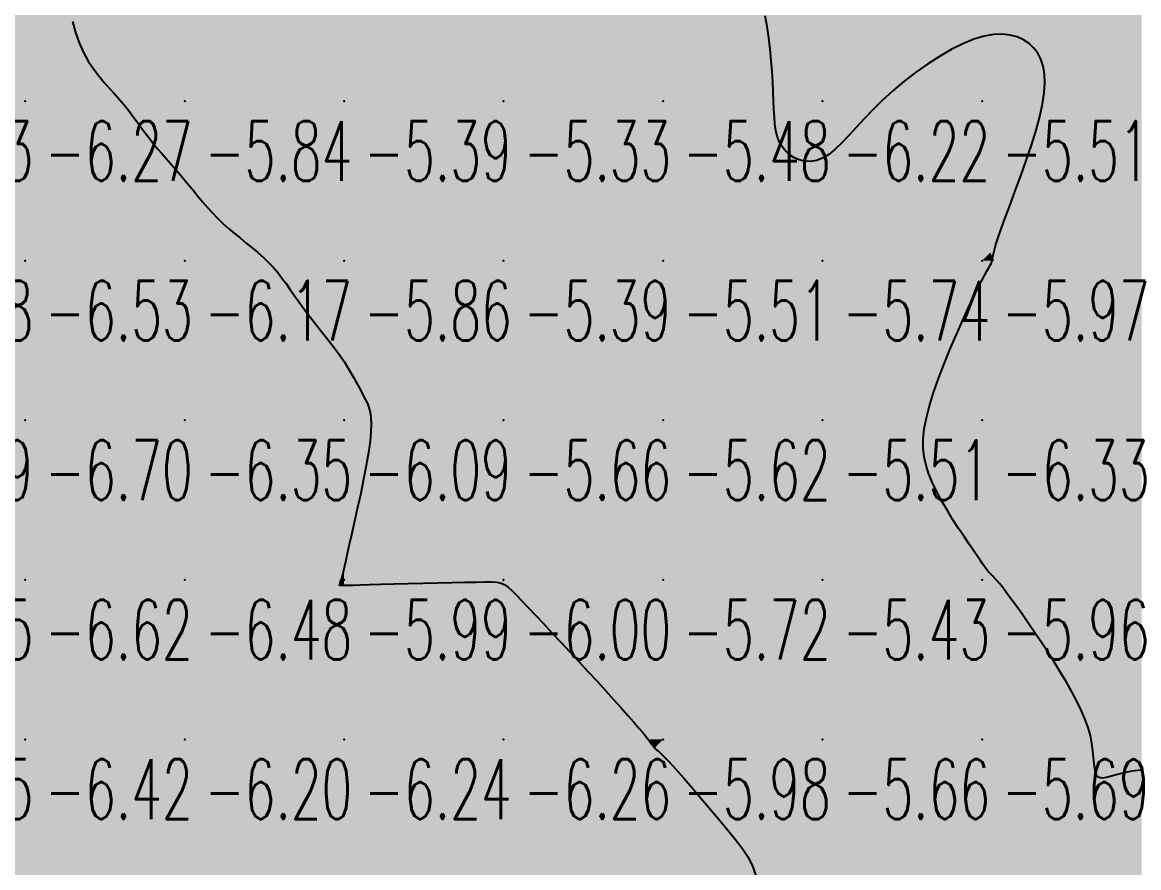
# Model space of a CAD drawing. Header units: millimetres. Extents: x 88261 to 90953, y 390274 to 392322.
# Drawn here: x 90120.1 to 90190.1, y 390739.2 to 390792.2 of the extents above; entities that cross this region are included whole.
import ezdxf
from ezdxf.enums import TextEntityAlignment as Align

# ---------------------------------------------------------------- set-up
doc = ezdxf.new("R2010")
doc.units = ezdxf.units.MM
doc.header["$LTSCALE"] = 25
for name, color, linetype in [('CN_03_00', 7, 'Continuous'), ('COTEAlt', 7, 'Continuous'), ('TN_COLORIAGE', 7, 'Continuous')]:
    doc.layers.add(name, color=color, linetype=linetype)
doc.styles.add('Simplex 1.0', font='Simplex.shx', dxfattribs={"width": 0.99, "height": 2.5})
doc.styles.get("Standard").update_dxf_attribs({"font": 'times.ttf'})

# ---------------------------------------------------------------- blocks, each defined once
blk = doc.blocks.new('COTE')
at = {"color": 0}
blk.add_point((0, 0), dxfattribs=at)
at = {"layer": 'COTEAlt'}
blk.add_attdef('ALT', text='', height=3.75, dxfattribs=at).set_placement((1.25, -1.25), align=Align.TOP_LEFT)

msp = doc.modelspace()

# ---------------------------------------------------------------- linework, layer by layer
at = {"layer": 'CN_03_00', "elevation": -6, "flags": 128}
for points in [[(90190.173, 390745.313), (90189.642, 390745.247), (90189.162, 390745.147), (90188.735, 390745.033), (90188.363, 390744.925), (90188.047, 390744.844), (90187.79, 390744.808), (90187.593, 390744.839), (90187.455, 390744.951), (90187.365, 390745.141), (90187.31, 390745.402), (90187.273, 390745.724), (90187.243, 390746.1), (90187.203, 390746.523), (90187.141, 390746.983), (90187.042, 390747.473), (90186.895, 390747.986), (90186.7, 390748.52), (90186.464, 390749.072), (90186.189, 390749.641), (90185.879, 390750.226), (90185.54, 390750.824), (90185.176, 390751.434), (90184.79, 390752.054), (90184.388, 390752.682), (90183.978, 390753.307), (90183.566, 390753.921), (90183.163, 390754.511), (90182.775, 390755.067), (90182.41, 390755.58), (90182.078, 390756.037), (90181.787, 390756.429), (90181.541, 390756.749), (90181.338, 390757.003), (90181.172, 390757.2), (90181.037, 390757.352), (90180.928, 390757.467), (90180.839, 390757.556), (90180.764, 390757.629), (90180.698, 390757.695), (90180.634, 390757.765), (90180.567, 390757.846), (90180.489, 390757.949), (90180.394, 390758.081), (90180.276, 390758.251), (90180.127, 390758.468), (90179.94, 390758.74), (90179.71, 390759.076), (90179.433, 390759.481), (90179.118, 390759.946), (90178.777, 390760.459), (90178.425, 390761.008), (90178.072, 390761.581), (90177.732, 390762.165), (90177.418, 390762.747), (90177.143, 390763.317), (90176.916, 390763.865), (90176.743, 390764.401), (90176.625, 390764.939), (90176.565, 390765.493), (90176.565, 390766.077), (90176.627, 390766.703), (90176.754, 390767.387), (90176.948, 390768.142), (90177.208, 390768.974), (90177.523, 390769.865), (90177.876, 390770.787), (90178.254, 390771.715), (90178.64, 390772.621), (90179.021, 390773.48), (90179.381, 390774.265), (90179.705, 390774.949), (90179.981, 390775.513), (90180.211, 390775.965), (90180.398, 390776.32), (90180.547, 390776.593), (90180.663, 390776.8), (90180.749, 390776.954), (90180.811, 390777.072), (90180.852, 390777.169), (90180.877, 390777.259), (90180.896, 390777.361), (90180.92, 390777.493), (90180.957, 390777.673), (90181.018, 390777.921), (90181.113, 390778.253), (90181.253, 390778.689), (90181.447, 390779.247), (90181.7, 390779.938), (90182.001, 390780.739), (90182.333, 390781.624), (90182.68, 390782.563), (90183.023, 390783.527), (90183.348, 390784.489), (90183.636, 390785.418), (90183.872, 390786.286), (90184.041, 390787.071), (90184.143, 390787.773), (90184.181, 390788.397), (90184.157, 390788.95), (90184.073, 390789.437), (90183.932, 390789.865), (90183.737, 390790.24), (90183.489, 390790.567), (90183.192, 390790.85), (90182.845, 390791.086), (90182.448, 390791.267), (90182.003, 390791.387), (90181.508, 390791.439), (90180.964, 390791.417), (90180.371, 390791.314), (90179.73, 390791.125), (90179.042, 390790.844), (90178.319, 390790.482), (90177.574, 390790.051), (90176.821, 390789.563), (90176.073, 390789.031), (90175.343, 390788.466), (90174.646, 390787.882), (90173.993, 390787.29), (90173.397, 390786.702), (90172.851, 390786.131), (90172.35, 390785.586), (90171.886, 390785.081), (90171.452, 390784.625), (90171.04, 390784.23), (90170.643, 390783.908), (90170.253, 390783.669), (90169.867, 390783.522), (90169.487, 390783.461), (90169.119, 390783.478), (90168.771, 390783.563), (90168.448, 390783.708), (90168.156, 390783.905), (90167.901, 390784.144), (90167.691, 390784.416), (90167.527, 390784.716), (90167.406, 390785.044), (90167.32, 390785.404), (90167.262, 390785.799), (90167.224, 390786.234), (90167.198, 390786.712), (90167.179, 390787.236), (90167.157, 390787.809), (90167.127, 390788.434), (90167.086, 390789.099), (90167.032, 390789.793), (90166.964, 390790.502), (90166.879, 390791.215), (90166.776, 390791.918), (90166.653, 390792.599)], [(90123.207, 390792.242), (90123.405, 390791.544), (90123.637, 390790.89), (90123.906, 390790.295), (90124.205, 390789.758), (90124.527, 390789.27), (90124.861, 390788.825), (90125.201, 390788.417), (90125.538, 390788.038), (90125.863, 390787.683), (90126.168, 390787.344), (90126.447, 390787.016), (90126.704, 390786.697), (90126.942, 390786.384), (90127.168, 390786.077), (90127.387, 390785.773), (90127.604, 390785.472), (90127.825, 390785.172), (90128.055, 390784.87), (90128.298, 390784.567), (90128.553, 390784.261), (90128.819, 390783.952), (90129.092, 390783.638), (90129.372, 390783.32), (90129.655, 390782.996), (90129.941, 390782.666), (90130.226, 390782.329), (90130.51, 390781.986), (90130.794, 390781.637), (90131.081, 390781.285), (90131.374, 390780.934), (90131.674, 390780.584), (90131.984, 390780.24), (90132.307, 390779.902), (90132.645, 390779.573), (90133, 390779.255), (90133.366, 390778.947), (90133.739, 390778.645), (90134.114, 390778.347), (90134.484, 390778.049), (90134.844, 390777.751), (90135.188, 390777.448), (90135.511, 390777.138), (90135.81, 390776.82), (90136.088, 390776.492), (90136.35, 390776.155), (90136.603, 390775.81), (90136.852, 390775.457), (90137.102, 390775.096), (90137.36, 390774.728), (90137.63, 390774.353), (90137.917, 390773.971), (90138.216, 390773.584), (90138.524, 390773.195), (90138.834, 390772.805), (90139.142, 390772.416), (90139.441, 390772.031), (90139.727, 390771.651), (90139.995, 390771.278), (90140.24, 390770.914), (90140.463, 390770.562), (90140.667, 390770.222), (90140.853, 390769.895), (90141.024, 390769.584), (90141.181, 390769.29), (90141.326, 390769.014), (90141.462, 390768.757), (90141.589, 390768.518), (90141.705, 390768.283), (90141.803, 390768.033), (90141.88, 390767.749), (90141.93, 390767.415), (90141.948, 390767.011), (90141.93, 390766.521), (90141.872, 390765.925), (90141.77, 390765.214), (90141.631, 390764.412), (90141.466, 390763.549), (90141.284, 390762.659), (90141.094, 390761.773), (90140.906, 390760.922), (90140.729, 390760.138), (90140.573, 390759.453), (90140.445, 390758.89), (90140.344, 390758.443), (90140.265, 390758.096), (90140.205, 390757.833), (90140.16, 390757.638), (90140.125, 390757.497), (90140.098, 390757.393), (90140.073, 390757.311), (90140.049, 390757.239), (90140.025, 390757.174), (90140.002, 390757.116), (90139.983, 390757.064), (90139.968, 390757.019), (90139.959, 390756.982), (90139.957, 390756.951), (90139.963, 390756.927), (90139.981, 390756.911), (90140.026, 390756.9), (90140.115, 390756.896), (90140.266, 390756.897), (90140.496, 390756.903), (90140.822, 390756.913), (90141.262, 390756.926), (90141.834, 390756.942), (90142.544, 390756.961), (90143.366, 390756.982), (90144.261, 390757.003), (90145.191, 390757.025), (90146.119, 390757.046), (90147.007, 390757.066), (90147.818, 390757.085), (90148.513, 390757.1), (90149.066, 390757.111), (90149.495, 390757.109), (90149.827, 390757.085), (90150.091, 390757.029), (90150.315, 390756.931), (90150.528, 390756.782), (90150.758, 390756.573), (90151.033, 390756.293), (90151.375, 390755.937), (90151.781, 390755.512), (90152.24, 390755.028), (90152.743, 390754.496), (90153.278, 390753.927), (90153.837, 390753.33), (90154.409, 390752.717), (90154.983, 390752.097), (90155.551, 390751.482), (90156.105, 390750.878), (90156.638, 390750.295), (90157.142, 390749.739), (90157.61, 390749.218), (90158.036, 390748.74), (90158.411, 390748.313), (90158.73, 390747.944), (90158.988, 390747.639), (90159.189, 390747.392), (90159.344, 390747.195), (90159.461, 390747.042), (90159.549, 390746.923), (90159.616, 390746.833), (90159.67, 390746.762), (90159.721, 390746.702), (90159.777, 390746.647), (90159.844, 390746.587), (90159.93, 390746.512), (90160.04, 390746.413), (90160.18, 390746.28), (90160.358, 390746.103), (90160.58, 390745.874), (90160.851, 390745.582), (90161.177, 390745.222), (90161.551, 390744.8), (90161.963, 390744.327), (90162.406, 390743.813), (90162.87, 390743.269), (90163.347, 390742.704), (90163.829, 390742.13), (90164.306, 390741.557), (90164.767, 390740.992), (90165.196, 390740.426), (90165.572, 390739.851), (90165.876, 390739.254), (90166.088, 390738.626)]]:
    msp.add_lwpolyline(points, dxfattribs=at)
at = {"layer": 'TN_COLORIAGE', "color": 151}
for points in [[(90110.249, 390797.239, -6.178), (90110.249, 390787.239, -6.178), (90120.249, 390797.239, -6.178)], [(90110.249, 390787.239, -6.178), (90120.249, 390787.239, -6.178), (90120.249, 390797.239, -6.178)], [(90120.249, 390787.239, -6), (90123.225, 390790.215, -6), (90120.249, 390797.239, -6), (90122.455, 390797.239, -6)], [(90170.249, 390797.239, -6), (90166.758, 390793.749, -6), (90170.249, 390787.239, -6), (90167.256, 390787.239, -6)], [(90180.249, 390797.239, -6), (90180.249, 390792.125, -6), (90170.249, 390787.239, -6), (90173.366, 390787.239, -6)], [(90170.249, 390797.239, -6.511), (90170.249, 390787.239, -6.511), (90180.249, 390797.239, -6.511)], [(90190.249, 390797.239, -6), (90184.018, 390791.009, -6), (90180.249, 390797.239, -6), (90180.249, 390792.125, -6)], [(90190.249, 390797.239, -6), (90184.018, 390791.009, -6), (90190.249, 390787.239, -6), (90184.613, 390787.239, -6)], [(90123.225, 390790.215, -6.266), (90126.471, 390787.239, -6.266), (90120.249, 390787.239, -6.266)], [(90110.249, 390787.239, -6.266), (90110.249, 390777.239, -6.266), (90120.249, 390787.239, -6.266)], [(90110.249, 390777.239, -6.266), (90120.249, 390777.239, -6.266), (90120.249, 390787.239, -6.266)], [(90120.249, 390777.239, -6), (90127.903, 390784.894, -6), (90120.249, 390787.239, -6), (90126.471, 390787.239, -6)], [(90167.16, 390784.15, -6.221), (90170.249, 390782.656, -6.221), (90170.249, 390787.239, -6.221)], [(90167.256, 390787.239, -6.221), (90167.16, 390784.15, -6.221), (90170.249, 390787.239, -6.221)], [(90173.366, 390787.239, -6.221), (90170.249, 390782.656, -6.221), (90170.249, 390787.239, -6.221)], [(90190.249, 390787.239, -6), (90180.761, 390777.751, -6), (90190.249, 390777.239, -6), (90181.025, 390777.239, -6)], [(90184.613, 390787.239, -6.631), (90180.761, 390777.751, -6.631), (90190.249, 390787.239, -6.631)], [(90120.249, 390777.239, -6), (90127.903, 390784.894, -6), (90130.249, 390777.239, -6), (90130.249, 390782.409, -6)], [(90132.457, 390779.448, -6.173), (90130.249, 390782.409, -6.173), (90130.249, 390777.239, -6.173)], [(90132.457, 390779.448, -6.173), (90135.794, 390777.239, -6.173), (90130.249, 390777.239, -6.173)], [(90110.249, 390777.239, -6.528), (90110.249, 390767.239, -6.528), (90120.249, 390777.239, -6.528)], [(90110.249, 390767.239, -6.528), (90120.249, 390767.239, -6.528), (90120.249, 390777.239, -6.528)], [(90120.249, 390777.239, -6.173), (90120.249, 390767.239, -6.173), (90130.249, 390777.239, -6.173)], [(90120.249, 390767.239, -6.173), (90130.249, 390767.239, -6.173), (90130.249, 390777.239, -6.173)], [(90130.249, 390767.239, -6), (90137.434, 390774.425, -6), (90130.249, 390777.239, -6), (90135.794, 390777.239, -6)], [(90180.249, 390767.239, -6.404), (90190.249, 390767.239, -6.404), (90190.249, 390777.239, -6.404)], [(90190.249, 390777.239, -6), (90181.025, 390777.239, -6), (90180.249, 390767.239, -6), (90180.249, 390776.304, -6)], [(90176.21, 390767.239, -6.329), (90180.249, 390776.304, -6.329), (90180.249, 390767.239, -6.329)], [(90130.249, 390767.239, -6), (90137.434, 390774.425, -6), (90140.249, 390767.239, -6), (90140.249, 390771.178, -6)], [(90141.541, 390768.531, -6.09), (90140.249, 390771.178, -6.09), (90140.249, 390767.239, -6.09)], [(90141.541, 390768.531, -6.09), (90142.36, 390767.239, -6.09), (90140.249, 390767.239, -6.09)], [(90110.249, 390766.772, -6.703), (90113.58, 390760.571, -6.703), (90110.249, 390767.239, -6.703), (90120.249, 390767.239, -6.703)], [(90113.58, 390760.571, -6.625), (90113.079, 390757.239, -6.625), (90120.249, 390767.239, -6.625), (90120.249, 390757.239, -6.625)], [(90120.249, 390767.239, -6.355), (90120.249, 390757.239, -6.355), (90130.249, 390767.239, -6.355)], [(90120.249, 390757.239, -6.355), (90130.249, 390757.239, -6.355), (90130.249, 390767.239, -6.355)], [(90130.249, 390767.239, -6.09), (90130.249, 390757.239, -6.09), (90140.249, 390767.239, -6.09)], [(90130.249, 390757.239, -6), (90140.082, 390757.239, -6), (90140.249, 390767.239, -6), (90140.249, 390758.059, -6)], [(90142.36, 390767.239, -6.09), (90140.249, 390758.059, -6.09), (90140.249, 390767.239, -6.09)], [(90176.599, 390763.59, -6.329), (90176.21, 390767.239, -6.329), (90180.249, 390767.239, -6.329)], [(90176.599, 390763.59, -6.329), (90180.249, 390758.302, -6.329), (90180.249, 390767.239, -6.329)], [(90190.249, 390767.239, -6), (90180.667, 390757.657, -6), (90180.249, 390767.239, -6), (90180.249, 390758.302, -6)], [(90190.249, 390767.239, -6), (90180.667, 390757.657, -6), (90190.249, 390757.239, -6), (90181.27, 390757.239, -6)], [(90113.09, 390750.08, -6.418), (90112.286, 390747.239, -6.418), (90120.249, 390757.239, -6.418), (90120.249, 390747.239, -6.418)], [(90113.079, 390757.239, -6.625), (90113.09, 390750.08, -6.625), (90120.249, 390757.239, -6.625)], [(90120.249, 390757.239, -6.476), (90120.249, 390747.239, -6.476), (90130.249, 390757.239, -6.476)], [(90120.249, 390747.239, -6.476), (90130.249, 390747.239, -6.476), (90130.249, 390757.239, -6.476)], [(90130.249, 390757.239, -6), (90140.082, 390757.239, -6), (90130.249, 390747.239, -6), (90139.861, 390756.852, -6)], [(90140.249, 390747.239, -6), (90140.249, 390756.917, -6), (90130.249, 390747.239, -6), (90139.861, 390756.852, -6)], [(90150.249, 390747.239, -6), (90150.249, 390757.144, -6), (90140.249, 390747.239, -6), (90150.145, 390757.135, -6)], [(90140.249, 390756.917, -6.242), (90150.145, 390757.135, -6.242), (90140.249, 390747.239, -6.242)], [(90155.059, 390752.05, -6.263), (90150.249, 390757.144, -6.263), (90150.249, 390747.239, -6.263)], [(90184.971, 390751.961, -6.344), (90181.27, 390757.239, -6.344), (90190.249, 390757.239, -6.344)], [(90190.249, 390757.239, -6), (90184.971, 390751.961, -6), (90190.249, 390747.239, -6), (90187.588, 390747.239, -6)], [(90155.059, 390752.05, -6.263), (90159.414, 390747.239, -6.263), (90150.249, 390747.239, -6.263)], [(90112.286, 390747.239, -6.418), (90113.313, 390740.304, -6.418), (90120.249, 390747.239, -6.418)], [(90113.313, 390740.304, -6.334), (90113.034, 390737.239, -6.334), (90120.249, 390747.239, -6.334), (90120.249, 390737.239, -6.334)], [(90120.249, 390747.239, -6.2), (90120.249, 390737.239, -6.2), (90130.249, 390747.239, -6.2)], [(90120.249, 390737.239, -6), (90129.72, 390737.239, -6), (90130.249, 390747.239, -6), (90130.249, 390738.091, -6)], [(90140.249, 390747.239, -6), (90130.964, 390737.954, -6), (90130.249, 390747.239, -6), (90130.249, 390738.091, -6)], [(90140.249, 390737.239, -6), (90130.874, 390737.239, -6), (90140.249, 390747.239, -6), (90130.964, 390737.954, -6)], [(90140.249, 390747.239, -6.263), (90140.249, 390737.239, -6.263), (90150.249, 390747.239, -6.263)], [(90140.249, 390737.239, -6.263), (90150.249, 390737.239, -6.263), (90150.249, 390747.239, -6.263)], [(90150.249, 390737.239, -6), (90159.666, 390746.656, -6), (90150.249, 390747.239, -6), (90159.414, 390747.239, -6)], [(90190.249, 390746.113, -6.112), (90186.93, 390743.92, -6.112), (90190.249, 390747.239, -6.112)], [(90187.588, 390747.239, -6.112), (90186.93, 390743.92, -6.112), (90190.249, 390747.239, -6.112)], [(90150.249, 390737.239, -6), (90159.666, 390746.656, -6), (90160.249, 390737.239, -6), (90160.249, 390746.35, -6)], [(90164.448, 390741.438, -6.245), (90160.249, 390746.35, -6.245), (90160.249, 390737.239, -6.245)], [(90164.448, 390741.438, -6.245), (90167.793, 390737.239, -6.245), (90160.249, 390737.239, -6.245)]]:
    msp.add_solid(points, dxfattribs=at)
at = {"layer": 'TN_COLORIAGE', "color": 141}
for points in [[(90122.455, 390797.239, -5.372), (90123.225, 390790.215, -5.372), (90130.249, 390797.239, -5.372)], [(90126.471, 390787.239, -5.372), (90123.225, 390790.215, -5.372), (90130.249, 390787.239, -5.372), (90130.249, 390797.239, -5.372)], [(90130.249, 390797.239, -5.366), (90130.249, 390787.239, -5.366), (90140.249, 390797.239, -5.366)], [(90130.249, 390787.239, -5.366), (90140.249, 390787.239, -5.366), (90140.249, 390797.239, -5.366)], [(90140.249, 390797.239, -5.321), (90140.249, 390787.239, -5.321), (90150.249, 390797.239, -5.321)], [(90140.249, 390787.239, -5.321), (90150.249, 390787.239, -5.321), (90150.249, 390797.239, -5.321)], [(90150.249, 390787.239, -5.771), (90160.249, 390787.239, -5.771), (90160.249, 390797.239, -5.771)], [(90150.249, 390797.239, -5.771), (90150.249, 390787.239, -5.771), (90160.249, 390797.239, -5.771)], [(90164.768, 390797.239, -5.482), (90166.758, 390793.749, -5.482), (90160.249, 390797.239, -5.482), (90160.249, 390787.239, -5.482)], [(90167.256, 390787.239, -5.482), (90166.758, 390793.749, -5.482), (90160.249, 390787.239, -5.482)], [(90173.366, 390787.239, -5.512), (90180.249, 390792.125, -5.512), (90180.249, 390787.239, -5.512)], [(90180.249, 390792.125, -5.512), (90184.018, 390791.009, -5.512), (90180.249, 390787.239, -5.512)], [(90184.613, 390787.239, -5.512), (90184.018, 390791.009, -5.512), (90180.249, 390787.239, -5.512)], [(90126.471, 390787.239, -5.838), (90127.903, 390784.894, -5.838), (90130.249, 390787.239, -5.838)], [(90130.249, 390782.409, -5.838), (90127.903, 390784.894, -5.838), (90130.249, 390787.239, -5.838)], [(90130.249, 390782.409, -5.39), (90132.457, 390779.448, -5.39), (90130.249, 390787.239, -5.39), (90140.249, 390787.239, -5.39)], [(90135.794, 390777.239, -5.39), (90132.457, 390779.448, -5.39), (90140.249, 390777.239, -5.39), (90140.249, 390787.239, -5.39)], [(90140.249, 390787.239, -5.326), (90140.249, 390777.239, -5.326), (90150.249, 390787.239, -5.326)], [(90140.249, 390777.239, -5.326), (90150.249, 390777.239, -5.326), (90150.249, 390787.239, -5.326)], [(90150.249, 390777.239, -5.482), (90160.249, 390777.239, -5.482), (90160.249, 390787.239, -5.482)], [(90150.249, 390787.239, -5.482), (90150.249, 390777.239, -5.482), (90160.249, 390787.239, -5.482)], [(90167.16, 390784.15, -5.482), (90167.256, 390787.239, -5.482), (90160.249, 390777.239, -5.482), (90160.249, 390787.239, -5.482)], [(90170.249, 390777.239, -5.512), (90180.249, 390777.239, -5.512), (90180.249, 390787.239, -5.512)], [(90170.249, 390782.656, -5.512), (90173.366, 390787.239, -5.512), (90170.249, 390777.239, -5.512), (90180.249, 390787.239, -5.512)], [(90180.761, 390777.751, -5.512), (90184.613, 390787.239, -5.512), (90180.249, 390777.239, -5.512), (90180.249, 390787.239, -5.512)], [(90170.249, 390782.656, -5.505), (90167.16, 390784.15, -5.505), (90170.249, 390777.239, -5.505), (90160.249, 390777.239, -5.505)], [(90135.794, 390777.239, -5.861), (90137.434, 390774.425, -5.861), (90140.249, 390777.239, -5.861)], [(90140.249, 390771.178, -5.861), (90137.434, 390774.425, -5.861), (90140.249, 390777.239, -5.861)], [(90140.249, 390771.178, -5.391), (90141.541, 390768.531, -5.391), (90140.249, 390777.239, -5.391), (90150.249, 390777.239, -5.391)], [(90142.36, 390767.239, -5.391), (90141.541, 390768.531, -5.391), (90150.249, 390767.239, -5.391), (90150.249, 390777.239, -5.391)], [(90150.249, 390767.239, -5.505), (90160.249, 390767.239, -5.505), (90160.249, 390777.239, -5.505)], [(90150.249, 390777.239, -5.505), (90150.249, 390767.239, -5.505), (90160.249, 390777.239, -5.505)], [(90160.249, 390767.239, -5.739), (90170.249, 390767.239, -5.739), (90170.249, 390777.239, -5.739)], [(90160.249, 390777.239, -5.739), (90160.249, 390767.239, -5.739), (90170.249, 390777.239, -5.739)], [(90180.249, 390776.304, -5.514), (90176.21, 390767.239, -5.514), (90180.249, 390777.239, -5.514), (90170.249, 390767.239, -5.514)], [(90170.249, 390777.239, -5.966), (90170.249, 390767.239, -5.966), (90180.249, 390777.239, -5.966)], [(90181.025, 390777.239, -5.966), (90180.761, 390777.751, -5.966), (90180.249, 390777.239, -5.966)], [(90180.249, 390776.304, -5.966), (90181.025, 390777.239, -5.966), (90180.249, 390777.239, -5.966)], [(90140.249, 390758.059, -5.663), (90142.36, 390767.239, -5.663), (90140.249, 390757.239, -5.663), (90150.249, 390767.239, -5.663)], [(90140.249, 390757.239, -5.663), (90150.249, 390757.239, -5.663), (90150.249, 390767.239, -5.663)], [(90150.249, 390757.239, -5.615), (90160.249, 390757.239, -5.615), (90160.249, 390767.239, -5.615)], [(90150.249, 390767.239, -5.615), (90150.249, 390757.239, -5.615), (90160.249, 390767.239, -5.615)], [(90160.249, 390757.239, -5.514), (90170.249, 390757.239, -5.514), (90170.249, 390767.239, -5.514)], [(90160.249, 390767.239, -5.514), (90160.249, 390757.239, -5.514), (90170.249, 390767.239, -5.514)], [(90176.21, 390767.239, -5.427), (90176.599, 390763.59, -5.427), (90170.249, 390767.239, -5.427), (90170.249, 390757.239, -5.427)], [(90180.249, 390758.302, -5.427), (90176.599, 390763.59, -5.427), (90180.249, 390757.239, -5.427), (90170.249, 390757.239, -5.427)], [(90180.249, 390758.302, -5.961), (90180.667, 390757.657, -5.961), (90180.249, 390757.239, -5.961)], [(90140.249, 390758.059, -5.992), (90140.082, 390757.239, -5.992), (90140.249, 390757.239, -5.992)], [(90181.27, 390757.239, -5.961), (90180.667, 390757.657, -5.961), (90180.249, 390757.239, -5.961)], [(90139.861, 390756.852, -5.992), (90140.082, 390757.239, -5.992), (90140.249, 390757.239, -5.992)], [(90139.861, 390756.852, -5.992), (90140.249, 390756.917, -5.992), (90140.249, 390757.239, -5.992)], [(90150.145, 390757.135, -5.992), (90140.249, 390756.917, -5.992), (90150.249, 390757.239, -5.992), (90140.249, 390757.239, -5.992)], [(90150.145, 390757.135, -5.997), (90150.249, 390757.144, -5.997), (90150.249, 390757.239, -5.997)], [(90150.249, 390757.144, -5.716), (90155.059, 390752.05, -5.716), (90150.249, 390757.239, -5.716), (90160.249, 390757.239, -5.716)], [(90159.414, 390747.239, -5.716), (90155.059, 390752.05, -5.716), (90160.249, 390747.239, -5.716), (90160.249, 390757.239, -5.716)], [(90160.249, 390747.239, -5.427), (90170.249, 390747.239, -5.427), (90170.249, 390757.239, -5.427)], [(90160.249, 390757.239, -5.427), (90160.249, 390747.239, -5.427), (90170.249, 390757.239, -5.427)], [(90170.249, 390747.239, -5.961), (90180.249, 390747.239, -5.961), (90180.249, 390757.239, -5.961)], [(90170.249, 390757.239, -5.961), (90170.249, 390747.239, -5.961), (90180.249, 390757.239, -5.961)], [(90181.27, 390757.239, -5.692), (90184.971, 390751.961, -5.692), (90180.249, 390757.239, -5.692), (90180.249, 390747.239, -5.692)], [(90187.588, 390747.239, -5.692), (90184.971, 390751.961, -5.692), (90180.249, 390747.239, -5.692)], [(90159.414, 390747.239, -5.976), (90159.666, 390746.656, -5.976), (90160.249, 390747.239, -5.976)], [(90160.249, 390746.35, -5.976), (90159.666, 390746.656, -5.976), (90160.249, 390747.239, -5.976)], [(90160.249, 390746.35, -5.661), (90164.448, 390741.438, -5.661), (90160.249, 390747.239, -5.661), (90170.249, 390747.239, -5.661)], [(90167.793, 390737.239, -5.661), (90164.448, 390741.438, -5.661), (90170.249, 390737.239, -5.661), (90170.249, 390747.239, -5.661)], [(90170.249, 390737.239, -5.692), (90180.249, 390737.239, -5.692), (90180.249, 390747.239, -5.692)], [(90170.249, 390747.239, -5.692), (90170.249, 390737.239, -5.692), (90180.249, 390747.239, -5.692)], [(90186.93, 390743.92, -5.692), (90187.588, 390747.239, -5.692), (90180.249, 390737.239, -5.692), (90180.249, 390747.239, -5.692)], [(90186.93, 390743.92, -5.121), (90190.249, 390746.113, -5.121), (90180.249, 390737.239, -5.121), (90190.249, 390737.239, -5.121)]]:
    msp.add_solid(points, dxfattribs=at)

# ---------------------------------------------------------------- block references
at = {"layer": 'COTEAlt'}
ref = msp.add_blockref('COTE', (90110.249, 390787.239), dxfattribs=at)
ref.add_attrib('ALT', '-6.53', dxfattribs={"height": 3.75, "style": 'Simplex 1.0', "width": 0.6}).set_placement((90111.499, 390785.989), align=Align.TOP_LEFT)
ref = msp.add_blockref('COTE', (90120.249, 390787.239), dxfattribs=at)
ref.add_attrib('ALT', '-6.27', dxfattribs={"height": 3.75, "style": 'Simplex 1.0', "width": 0.6}).set_placement((90121.499, 390785.989), align=Align.TOP_LEFT)
ref = msp.add_blockref('COTE', (90130.249, 390787.239), dxfattribs=at)
ref.add_attrib('ALT', '-5.84', dxfattribs={"height": 3.75, "style": 'Simplex 1.0', "width": 0.6}).set_placement((90131.499, 390785.989), align=Align.TOP_LEFT)
ref = msp.add_blockref('COTE', (90140.249, 390787.239), dxfattribs=at)
ref.add_attrib('ALT', '-5.39', dxfattribs={"height": 3.75, "style": 'Simplex 1.0', "width": 0.6}).set_placement((90141.499, 390785.989), align=Align.TOP_LEFT)
ref = msp.add_blockref('COTE', (90150.249, 390787.239), dxfattribs=at)
ref.add_attrib('ALT', '-5.33', dxfattribs={"height": 3.75, "style": 'Simplex 1.0', "width": 0.6}).set_placement((90151.499, 390785.989), align=Align.TOP_LEFT)
ref = msp.add_blockref('COTE', (90160.249, 390787.239), dxfattribs=at)
ref.add_attrib('ALT', '-5.48', dxfattribs={"height": 3.75, "style": 'Simplex 1.0', "width": 0.6}).set_placement((90161.499, 390785.989), align=Align.TOP_LEFT)
ref = msp.add_blockref('COTE', (90170.249, 390787.239), dxfattribs=at)
ref.add_attrib('ALT', '-6.22', dxfattribs={"height": 3.75, "style": 'Simplex 1.0', "width": 0.6}).set_placement((90171.499, 390785.989), align=Align.TOP_LEFT)
ref = msp.add_blockref('COTE', (90180.249, 390787.239), dxfattribs=at)
ref.add_attrib('ALT', '-5.51', dxfattribs={"height": 3.75, "style": 'Simplex 1.0', "width": 0.6}).set_placement((90181.499, 390785.989), align=Align.TOP_LEFT)
ref = msp.add_blockref('COTE', (90110.249, 390777.239), dxfattribs=at)
ref.add_attrib('ALT', '-6.78', dxfattribs={"height": 3.75, "style": 'Simplex 1.0', "width": 0.6}).set_placement((90111.499, 390775.989), align=Align.TOP_LEFT)
ref = msp.add_blockref('COTE', (90120.249, 390777.239), dxfattribs=at)
ref.add_attrib('ALT', '-6.53', dxfattribs={"height": 3.75, "style": 'Simplex 1.0', "width": 0.6}).set_placement((90121.499, 390775.989), align=Align.TOP_LEFT)
ref = msp.add_blockref('COTE', (90130.249, 390777.239), dxfattribs=at)
ref.add_attrib('ALT', '-6.17', dxfattribs={"height": 3.75, "style": 'Simplex 1.0', "width": 0.6}).set_placement((90131.499, 390775.989), align=Align.TOP_LEFT)
ref = msp.add_blockref('COTE', (90140.249, 390777.239), dxfattribs=at)
ref.add_attrib('ALT', '-5.86', dxfattribs={"height": 3.75, "style": 'Simplex 1.0', "width": 0.6}).set_placement((90141.499, 390775.989), align=Align.TOP_LEFT)
ref = msp.add_blockref('COTE', (90150.249, 390777.239), dxfattribs=at)
ref.add_attrib('ALT', '-5.39', dxfattribs={"height": 3.75, "style": 'Simplex 1.0', "width": 0.6}).set_placement((90151.499, 390775.989), align=Align.TOP_LEFT)
ref = msp.add_blockref('COTE', (90160.249, 390777.239), dxfattribs=at)
ref.add_attrib('ALT', '-5.51', dxfattribs={"height": 3.75, "style": 'Simplex 1.0', "width": 0.6}).set_placement((90161.499, 390775.989), align=Align.TOP_LEFT)
ref = msp.add_blockref('COTE', (90170.249, 390777.239), dxfattribs=at)
ref.add_attrib('ALT', '-5.74', dxfattribs={"height": 3.75, "style": 'Simplex 1.0', "width": 0.6}).set_placement((90171.499, 390775.989), align=Align.TOP_LEFT)
ref = msp.add_blockref('COTE', (90180.249, 390777.239), dxfattribs=at)
ref.add_attrib('ALT', '-5.97', dxfattribs={"height": 3.75, "style": 'Simplex 1.0', "width": 0.6}).set_placement((90181.499, 390775.989), align=Align.TOP_LEFT)
ref = msp.add_blockref('COTE', (90110.249, 390767.239), dxfattribs=at)
ref.add_attrib('ALT', '-6.99', dxfattribs={"height": 3.75, "style": 'Simplex 1.0', "width": 0.6}).set_placement((90111.499, 390765.989), align=Align.TOP_LEFT)
ref = msp.add_blockref('COTE', (90120.249, 390767.239), dxfattribs=at)
ref.add_attrib('ALT', '-6.70', dxfattribs={"height": 3.75, "style": 'Simplex 1.0', "width": 0.6}).set_placement((90121.499, 390765.989), align=Align.TOP_LEFT)
ref = msp.add_blockref('COTE', (90130.249, 390767.239), dxfattribs=at)
ref.add_attrib('ALT', '-6.35', dxfattribs={"height": 3.75, "style": 'Simplex 1.0', "width": 0.6}).set_placement((90131.499, 390765.989), align=Align.TOP_LEFT)
ref = msp.add_blockref('COTE', (90140.249, 390767.239), dxfattribs=at)
ref.add_attrib('ALT', '-6.09', dxfattribs={"height": 3.75, "style": 'Simplex 1.0', "width": 0.6}).set_placement((90141.499, 390765.989), align=Align.TOP_LEFT)
ref = msp.add_blockref('COTE', (90150.249, 390767.239), dxfattribs=at)
ref.add_attrib('ALT', '-5.66', dxfattribs={"height": 3.75, "style": 'Simplex 1.0', "width": 0.6}).set_placement((90151.499, 390765.989), align=Align.TOP_LEFT)
ref = msp.add_blockref('COTE', (90160.249, 390767.239), dxfattribs=at)
ref.add_attrib('ALT', '-5.62', dxfattribs={"height": 3.75, "style": 'Simplex 1.0', "width": 0.6}).set_placement((90161.499, 390765.989), align=Align.TOP_LEFT)
ref = msp.add_blockref('COTE', (90170.249, 390767.239), dxfattribs=at)
ref.add_attrib('ALT', '-5.51', dxfattribs={"height": 3.75, "style": 'Simplex 1.0', "width": 0.6}).set_placement((90171.499, 390765.989), align=Align.TOP_LEFT)
ref = msp.add_blockref('COTE', (90180.249, 390767.239), dxfattribs=at)
ref.add_attrib('ALT', '-6.33', dxfattribs={"height": 3.75, "style": 'Simplex 1.0', "width": 0.6}).set_placement((90181.499, 390765.989), align=Align.TOP_LEFT)
ref = msp.add_blockref('COTE', (90110.249, 390757.239), dxfattribs=at)
ref.add_attrib('ALT', '-7.15', dxfattribs={"height": 3.75, "style": 'Simplex 1.0', "width": 0.6}).set_placement((90111.499, 390755.989), align=Align.TOP_LEFT)
ref = msp.add_blockref('COTE', (90120.249, 390757.239), dxfattribs=at)
ref.add_attrib('ALT', '-6.62', dxfattribs={"height": 3.75, "style": 'Simplex 1.0', "width": 0.6}).set_placement((90121.499, 390755.989), align=Align.TOP_LEFT)
ref = msp.add_blockref('COTE', (90130.249, 390757.239), dxfattribs=at)
ref.add_attrib('ALT', '-6.48', dxfattribs={"height": 3.75, "style": 'Simplex 1.0', "width": 0.6}).set_placement((90131.499, 390755.989), align=Align.TOP_LEFT)
ref = msp.add_blockref('COTE', (90140.249, 390757.239), dxfattribs=at)
ref.add_attrib('ALT', '-5.99', dxfattribs={"height": 3.75, "style": 'Simplex 1.0', "width": 0.6}).set_placement((90141.499, 390755.989), align=Align.TOP_LEFT)
ref = msp.add_blockref('COTE', (90150.249, 390757.239), dxfattribs=at)
ref.add_attrib('ALT', '-6.00', dxfattribs={"height": 3.75, "style": 'Simplex 1.0', "width": 0.6}).set_placement((90151.499, 390755.989), align=Align.TOP_LEFT)
ref = msp.add_blockref('COTE', (90160.249, 390757.239), dxfattribs=at)
ref.add_attrib('ALT', '-5.72', dxfattribs={"height": 3.75, "style": 'Simplex 1.0', "width": 0.6}).set_placement((90161.499, 390755.989), align=Align.TOP_LEFT)
ref = msp.add_blockref('COTE', (90170.249, 390757.239), dxfattribs=at)
ref.add_attrib('ALT', '-5.43', dxfattribs={"height": 3.75, "style": 'Simplex 1.0', "width": 0.6}).set_placement((90171.499, 390755.989), align=Align.TOP_LEFT)
ref = msp.add_blockref('COTE', (90180.249, 390757.239), dxfattribs=at)
ref.add_attrib('ALT', '-5.96', dxfattribs={"height": 3.75, "style": 'Simplex 1.0', "width": 0.6}).set_placement((90181.499, 390755.989), align=Align.TOP_LEFT)
ref = msp.add_blockref('COTE', (90110.249, 390747.239), dxfattribs=at)
ref.add_attrib('ALT', '-7.15', dxfattribs={"height": 3.75, "style": 'Simplex 1.0', "width": 0.6}).set_placement((90111.499, 390745.989), align=Align.TOP_LEFT)
ref = msp.add_blockref('COTE', (90120.249, 390747.239), dxfattribs=at)
ref.add_attrib('ALT', '-6.42', dxfattribs={"height": 3.75, "style": 'Simplex 1.0', "width": 0.6}).set_placement((90121.499, 390745.989), align=Align.TOP_LEFT)
ref = msp.add_blockref('COTE', (90130.249, 390747.239), dxfattribs=at)
ref.add_attrib('ALT', '-6.20', dxfattribs={"height": 3.75, "style": 'Simplex 1.0', "width": 0.6}).set_placement((90131.499, 390745.989), align=Align.TOP_LEFT)
ref = msp.add_blockref('COTE', (90140.249, 390747.239), dxfattribs=at)
ref.add_attrib('ALT', '-6.24', dxfattribs={"height": 3.75, "style": 'Simplex 1.0', "width": 0.6}).set_placement((90141.499, 390745.989), align=Align.TOP_LEFT)
ref = msp.add_blockref('COTE', (90150.249, 390747.239), dxfattribs=at)
ref.add_attrib('ALT', '-6.26', dxfattribs={"height": 3.75, "style": 'Simplex 1.0', "width": 0.6}).set_placement((90151.499, 390745.989), align=Align.TOP_LEFT)
ref = msp.add_blockref('COTE', (90160.249, 390747.239), dxfattribs=at)
ref.add_attrib('ALT', '-5.98', dxfattribs={"height": 3.75, "style": 'Simplex 1.0', "width": 0.6}).set_placement((90161.499, 390745.989), align=Align.TOP_LEFT)
ref = msp.add_blockref('COTE', (90170.249, 390747.239), dxfattribs=at)
ref.add_attrib('ALT', '-5.66', dxfattribs={"height": 3.75, "style": 'Simplex 1.0', "width": 0.6}).set_placement((90171.499, 390745.989), align=Align.TOP_LEFT)
ref = msp.add_blockref('COTE', (90180.249, 390747.239), dxfattribs=at)
ref.add_attrib('ALT', '-5.69', dxfattribs={"height": 3.75, "style": 'Simplex 1.0', "width": 0.6}).set_placement((90181.499, 390745.989), align=Align.TOP_LEFT)

doc.saveas('drawing.dxf')
